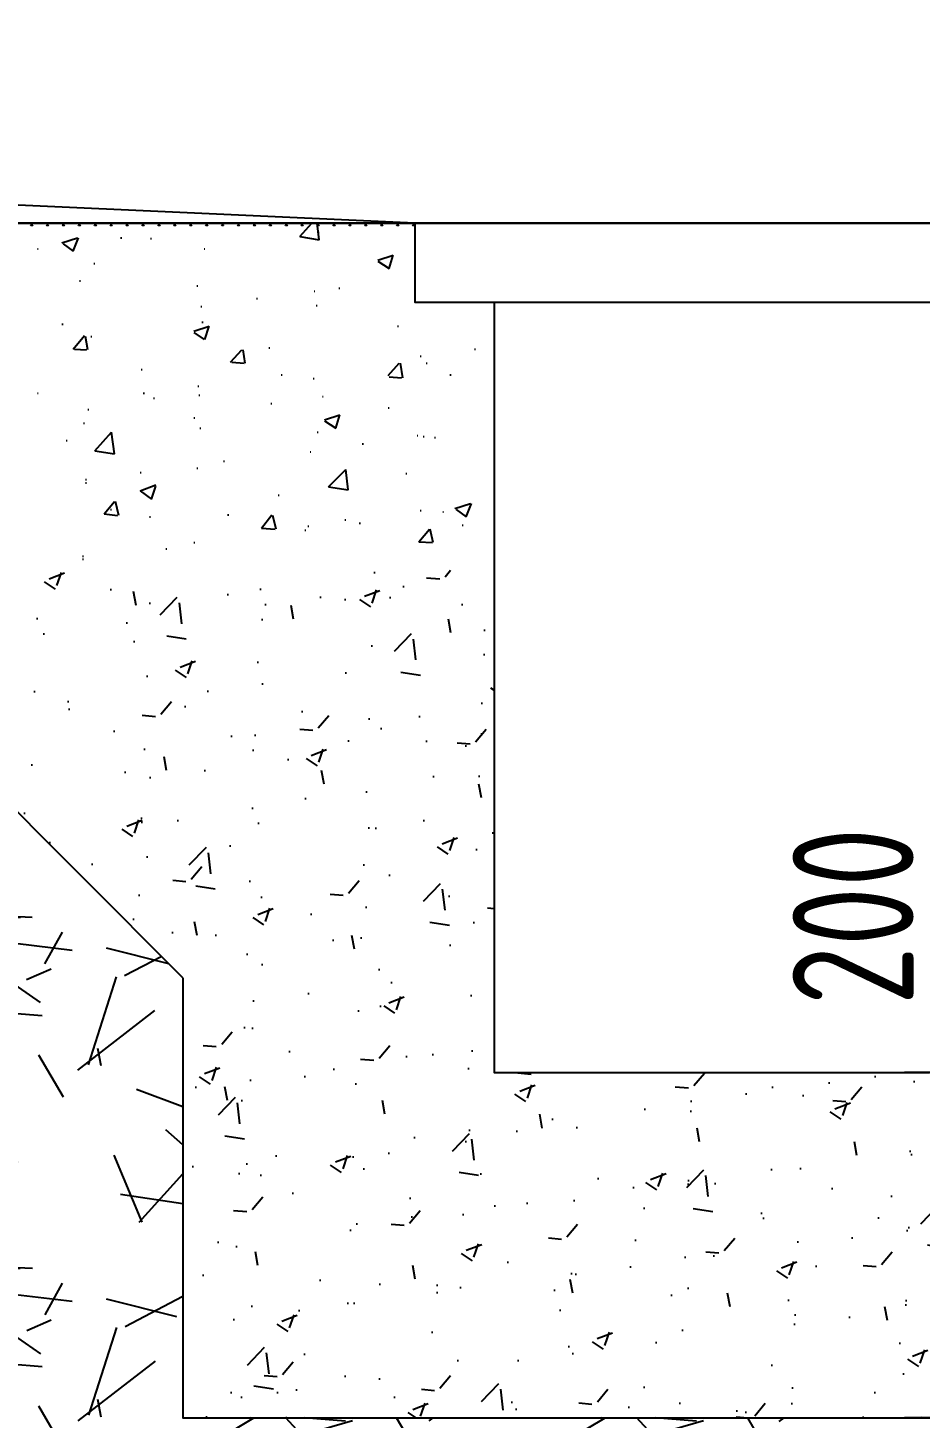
# Model space of a CAD drawing. Extents: x 2969 to 3809, y -1283 to -33.
# Drawn here: x 3610.95 to 3636.78, y -466.19 to -425.95 of the extents above; entities that cross this region are included whole.
import ezdxf

# ---------------------------------------------------------------- set-up
doc = ezdxf.new("R2010")
doc.units = 0
doc.header["$LTSCALE"] = 10
for name, color, linetype in [('GPSCOMMON', 7, 'Continuous'), ('填充', 8, 'Continuous'), ('尺寸标注', 1, 'Continuous'), ('轮廓', 7, 'Continuous')]:
    doc.layers.add(name, color=color, linetype=linetype)
doc.styles.add('GJ', font='tssdeng.shx', dxfattribs={"width": 0.75, "bigfont": 'hztxt.shx'})

msp = doc.modelspace()

# ---------------------------------------------------------------- hatches: boundary and pattern name
at = {"layer": '填充'}
h = msp.add_hatch(dxfattribs=at)
h.set_pattern_fill('AR-CONC', color=256, scale=0.025, style=0)
h.set_pattern_definition([(50, (-231452.376, -63913.6422), (4.554616725, -0.39847714), [0.47625, -5.23875]), (355, (-231452.376, -63913.6422), (-0.88107065, 4.77641607), [0.381, -4.191]), (100.451, (-231451.9964, -63913.6755), (3.67356254, 4.377917196), [0.40475, -4.45225]), (46.1842, (-231452.376, -63912.372), (6.77697602, -1.0510582), [0.714375, -7.858125]), (96.6356, (-231451.811, -63912.46), (5.93510586, 6.1856389), [0.607125, -6.678375]), (351.184, (-231452.376, -63912.372), (5.93511515, 6.18562795), [0.5715, -6.2865]), (21, (-231451.741, -63912.6897), (3.790371996, -2.556637963), [0.47625, -5.23875]), (326, (-231451.741, -63912.6897), (1.54505071, 4.60469915), [0.381, -4.191]), (71.4514, (-231451.425, -63912.903), (5.33541227, 2.04807144), [0.40475, -4.45225]), (37.5, (-231452.376, -63913.6422), (0.077215081, 2.113875972), [0, -4.1402, 0, -4.2545, 0, -4.206875]), (7.5, (-231452.376, -63913.6422), (1.670491563, 2.50451437), [0, -2.4257, 0, -4.04495, 0, -1.603375]), (327.5, (-231453.792, -63913.6422), (3.389764879, -0.1432186), [0, -1.5875, 0, -4.953, 0, -6.57225]), (317.5, (-231454.427, -63913.6422), (3.703229535, 0.635662276), [0, -2.06375, 0, -3.2893, 0, -4.66725])])
h.paths.add_polyline_path([(3649.647, -447.475), (3664.458, -447.475), (3670.292, -441.642), (3649.647, -441.642)])
h.paths.add_polyline_path([(3658.574, -454.975), (3649.647, -454.975), (3649.647, -456.179), (3624.443, -456.179), (3624.443, -441.642), (3603.643, -441.642), (3615.439, -453.437), (3615.439, -466.174), (3658.574, -466.174)])
h = msp.add_hatch(dxfattribs=at)
h.set_pattern_fill('GRAVEL', color=256, scale=0.4, style=0)
h.set_pattern_definition([(228.0128, (-231445.0607, -63903.48225), (-81.2800690636, -91.440112358), [1.366884, -135.322]), (184.9697, (-231445.97514, -63904.49825), (121.9201972247, 10.15992830155), [2.34562, -232.216]), (132.5104, (-231448.31194, -63904.70145), (101.5999260733, -111.7601091698), [1.653928, -163.7388]), (267.2737, (-231452.27434, -63907.24145), (10.1599558833, 203.1999346135), [2.13602, -211.4656]), (292.8337, (-231452.37594, -63909.37505), (-50.800144222, 121.9200693202), [2.094536, -207.3592]), (357.2737, (-231451.56314, -63911.30545), (-203.1999346135, 10.1599558833), [2.13602, -211.4656]), (37.6942, (-231449.42954, -63911.40705), (-132.08008344496, -101.59990942794), [2.824776, -279.6524]), (72.2553, (-231447.19434, -63909.67985), (71.12014226187, 223.52006482415), [2.66688, -264.0212]), (121.4296, (-231446.38154, -63907.13985), (-81.2800209411, 132.0798446399), [2.143252, -212.182]), (175.2364, (-231447.4991, -63905.31105), (111.7599122122, -10.159904651), [2.446852, -119.8956]), (222.3974, (-231449.93754, -63905.10785), (-121.92000366896, -111.75985460255), [3.164312, -313.2672]), (138.8141, (-231442.2159, -63907.343), (-71.119954697, 60.9599062285), [1.08002, -106.9224]), (171.4692, (-231443.02874, -63906.63185), (132.0797983824, -20.3200512002), [2.054728, -203.4184]), (225, (-231445.061, -63906.327), (-2e-15, -10.15999307), [1.436836, -12.93156]), (203.1986, (-231445.772, -63905.1078), (50.800171302, 20.320089097), [0.773764, -76.6024]), (291.8014, (-231446.4831, -63905.4126), (-10.160007128, 30.480019635), [1.094264, -53.6192]), (30.9638, (-231446.0767, -63906.4286), (30.479967819, 20.320015835), [1.77728, -57.4652]), (161.5651, (-231444.5527, -63905.5142), (20.320009273, -10.15998489), [1.285148, -30.8436]), (16.3895, (-231452.37594, -63905.41265), (101.6000560559, 30.4799365999), [1.800352, -178.2352]), (70.3462, (-231450.64874, -63904.90465), (-40.6398867547, -111.7598419542), [1.510396, -149.5288]), (293.1986, (-231444.5527, -63903.4822), (-20.320089097, 50.800171302), [1.54752, -75.8288]), (343.6105, (-231443.94314, -63904.90465), (-101.6000560559, 30.4799365999), [1.800352, -178.2352]), (339.444, (-231452.3759, -63911.7118), (-50.800063057, 20.319975344), [1.73614, -85.0708]), (294.7751, (-231450.7503, -63912.32145), (-50.7998816145, 111.7599481046), [1.454688, -144.0144]), (66.8014, (-231444.4511, -63913.6422), (20.320089097, 50.800171302), [1.54752, -75.8288]), (17.354, (-231443.84154, -63912.21985), (-132.0800071274, -40.6399387024), [1.703132, -168.6096]), (69.444, (-231449.4295, -63913.6422), (-20.319975344, -50.800063057), [0.868072, -85.9392]), (101.3099, (-231445.0607, -63913.6422), (-10.159949852, 40.639869844), [0.51806, -51.288]), (165.9638, (-231445.1623, -63913.1342), (30.48002142, -10.159982416), [2.094536, -39.7962]), (186.009, (-231447.19434, -63912.62625), (101.5998501777, 10.1599762742), [1.941068, -192.1656]), (303.6901, (-231446.0767, -63907.343), (-10.160003485, 20.319980397), [1.465296, -35.16712]), (353.1572, (-231445.26394, -63908.56225), (172.7200714266, -20.3200910066), [2.558228, -253.264]), (60.9454, (-231442.7239, -63908.867), (-40.6399054633, -71.1198304433), [1.046032, -103.5576]), (90, (-231442.216, -63907.953), (-10.16, 10.16), [0.6096, -9.5504]), (120.2564, (-231447.3975, -63912.32145), (40.6399138673, -71.11996413), [1.411468, -139.7356]), (48.0128, (-231448.1087, -63911.10225), (81.2800690636, 91.440112358), [2.733772, -133.9552]), (0, (-231446.28, -63909.07), (10.16, 10.16), [2.6416, -7.5184]), (325.3048, (-231443.63834, -63909.07025), (-101.5998239638, 71.120006762), [1.60644, -159.0372]), (254.0546, (-231442.3175, -63909.9846), (-10.160025919, -40.640096813), [1.479316, -72.4868]), (207.646, (-231442.72394, -63911.40705), (-193.0399321961, -101.6000638989), [2.40858, -238.45]), (175.4261, (-231444.85754, -63912.52465), (-132.080030419, 10.1599508449), [2.548116, -252.2632]), (175.4261, (-231444.85754, -63912.52465), (-132.080030419, 10.1599508449), [2.548116, -252.2632])])
h.paths.add_polyline_path([(3664.029, -454.975), (3658.574, -454.975), (3658.574, -466.174), (3615.439, -466.174), (3615.439, -453.437), (3608.658, -446.656), (3601.587, -446.656), (3610.426, -455.495), (3610.426, -471.257), (3663.509, -471.257), (3663.509, -455.495)])
h.paths.add_polyline_path([(3664.458, -447.475), (3671.529, -447.475), (3672.348, -446.656), (3665.277, -446.656)])

# ---------------------------------------------------------------- linework, layer by layer
at = {"layer": 'GPSCOMMON'}
for p, q in [((3611.09, -431.67), (3611.032, -431.67)), ((3611.048, -431.664), (3611.039, -431.648)), ((3611.054, -431.656), (3611.054, -431.633)), ((3611.061, -431.656), (3611.061, -431.627)), ((3611.068, -431.656), (3611.068, -431.633)), ((3611.081, -431.668), (3611.09, -431.652)), ((3611.551, -431.67), (3611.493, -431.67)), ((3611.508, -431.664), (3611.499, -431.648)), ((3611.515, -431.656), (3611.515, -431.633)), ((3611.522, -431.656), (3611.522, -431.627)), ((3611.529, -431.656), (3611.529, -431.633)), ((3611.541, -431.668), (3611.551, -431.652)), ((3612.011, -431.67), (3611.954, -431.67)), ((3611.969, -431.664), (3611.96, -431.648)), ((3611.975, -431.656), (3611.975, -431.633)), ((3611.982, -431.656), (3611.982, -431.627)), ((3611.99, -431.656), (3611.99, -431.633)), ((3612.002, -431.668), (3612.011, -431.652)), ((3612.472, -431.67), (3612.414, -431.67)), ((3612.43, -431.664), (3612.42, -431.648)), ((3612.436, -431.656), (3612.436, -431.633)), ((3612.443, -431.656), (3612.443, -431.627)), ((3612.45, -431.656), (3612.45, -431.633)), ((3612.463, -431.668), (3612.472, -431.652)), ((3612.932, -431.67), (3612.875, -431.67)), ((3612.89, -431.664), (3612.881, -431.648)), ((3612.896, -431.656), (3612.896, -431.633)), ((3612.904, -431.656), (3612.904, -431.627)), ((3612.911, -431.656), (3612.911, -431.633)), ((3612.923, -431.668), (3612.933, -431.652)), ((3613.393, -431.67), (3613.335, -431.67)), ((3613.351, -431.664), (3613.342, -431.648)), ((3613.357, -431.656), (3613.357, -431.633)), ((3613.364, -431.656), (3613.364, -431.627)), ((3613.371, -431.656), (3613.371, -431.633)), ((3613.384, -431.668), (3613.393, -431.652)), ((3613.854, -431.67), (3613.796, -431.67)), ((3613.812, -431.664), (3613.802, -431.648)), ((3613.818, -431.656), (3613.818, -431.633)), ((3613.825, -431.656), (3613.825, -431.627)), ((3613.832, -431.656), (3613.832, -431.633)), ((3613.845, -431.668), (3613.854, -431.652)), ((3614.314, -431.67), (3614.257, -431.67)), ((3614.272, -431.664), (3614.263, -431.648)), ((3614.278, -431.656), (3614.278, -431.633)), ((3614.285, -431.656), (3614.285, -431.627)), ((3614.293, -431.656), (3614.293, -431.633)), ((3614.305, -431.668), (3614.314, -431.652)), ((3614.775, -431.67), (3614.717, -431.67)), ((3614.733, -431.664), (3614.724, -431.648)), ((3614.739, -431.656), (3614.739, -431.633)), ((3614.746, -431.656), (3614.746, -431.627)), ((3614.753, -431.656), (3614.753, -431.633)), ((3614.766, -431.668), (3614.775, -431.652)), ((3615.235, -431.67), (3615.178, -431.67)), ((3615.193, -431.664), (3615.184, -431.648)), ((3615.199, -431.656), (3615.199, -431.633)), ((3615.207, -431.656), (3615.207, -431.627)), ((3615.214, -431.656), (3615.214, -431.633)), ((3615.226, -431.668), (3615.236, -431.652)), ((3615.696, -431.67), (3615.638, -431.67)), ((3615.654, -431.664), (3615.645, -431.648)), ((3615.66, -431.656), (3615.66, -431.633)), ((3615.667, -431.656), (3615.667, -431.627)), ((3615.674, -431.656), (3615.674, -431.633)), ((3615.687, -431.668), (3615.696, -431.652)), ((3616.157, -431.67), (3616.099, -431.67)), ((3616.115, -431.664), (3616.105, -431.648)), ((3616.121, -431.656), (3616.121, -431.633)), ((3616.128, -431.656), (3616.128, -431.627)), ((3616.135, -431.656), (3616.135, -431.633)), ((3616.148, -431.668), (3616.157, -431.652)), ((3616.617, -431.67), (3616.56, -431.67)), ((3616.575, -431.664), (3616.566, -431.648)), ((3616.581, -431.656), (3616.581, -431.633)), ((3616.588, -431.656), (3616.588, -431.627)), ((3616.596, -431.656), (3616.596, -431.633)), ((3616.608, -431.668), (3616.617, -431.652)), ((3617.078, -431.67), (3617.02, -431.67)), ((3617.036, -431.664), (3617.027, -431.648)), ((3617.042, -431.656), (3617.042, -431.633)), ((3617.049, -431.656), (3617.049, -431.627)), ((3617.056, -431.656), (3617.056, -431.633)), ((3617.069, -431.668), (3617.078, -431.652)), ((3617.538, -431.67), (3617.481, -431.67)), ((3617.496, -431.664), (3617.487, -431.648)), ((3617.502, -431.656), (3617.502, -431.633)), ((3617.51, -431.656), (3617.51, -431.627)), ((3617.517, -431.656), (3617.517, -431.633)), ((3617.529, -431.668), (3617.539, -431.652)), ((3617.999, -431.67), (3617.941, -431.67)), ((3617.957, -431.664), (3617.948, -431.648)), ((3617.963, -431.656), (3617.963, -431.633)), ((3617.97, -431.656), (3617.97, -431.627)), ((3617.977, -431.656), (3617.977, -431.633)), ((3617.99, -431.668), (3617.999, -431.652)), ((3618.46, -431.67), (3618.402, -431.67)), ((3618.418, -431.664), (3618.408, -431.648)), ((3618.424, -431.656), (3618.424, -431.633)), ((3618.431, -431.656), (3618.431, -431.627)), ((3618.438, -431.656), (3618.438, -431.633)), ((3618.451, -431.668), (3618.46, -431.652)), ((3618.92, -431.67), (3618.863, -431.67)), ((3618.878, -431.664), (3618.869, -431.648)), ((3618.884, -431.656), (3618.884, -431.633)), ((3618.891, -431.656), (3618.891, -431.627)), ((3618.899, -431.656), (3618.899, -431.633)), ((3618.911, -431.668), (3618.92, -431.652)), ((3619.381, -431.67), (3619.323, -431.67)), ((3619.339, -431.664), (3619.33, -431.648)), ((3619.345, -431.656), (3619.345, -431.633)), ((3619.352, -431.656), (3619.352, -431.627)), ((3619.359, -431.656), (3619.359, -431.633)), ((3619.372, -431.668), (3619.381, -431.652)), ((3619.841, -431.67), (3619.784, -431.67)), ((3619.799, -431.664), (3619.79, -431.648)), ((3619.806, -431.656), (3619.806, -431.633)), ((3619.813, -431.656), (3619.813, -431.627)), ((3619.82, -431.656), (3619.82, -431.633)), ((3619.832, -431.668), (3619.842, -431.652)), ((3620.302, -431.67), (3620.245, -431.67)), ((3620.26, -431.664), (3620.251, -431.648)), ((3620.266, -431.656), (3620.266, -431.633)), ((3620.273, -431.656), (3620.273, -431.627)), ((3620.281, -431.656), (3620.281, -431.633)), ((3620.293, -431.668), (3620.302, -431.652)), ((3620.763, -431.67), (3620.705, -431.67)), ((3620.721, -431.664), (3620.711, -431.648)), ((3620.727, -431.656), (3620.727, -431.633)), ((3620.734, -431.656), (3620.734, -431.627)), ((3620.741, -431.656), (3620.741, -431.633)), ((3620.754, -431.668), (3620.763, -431.652)), ((3621.223, -431.67), (3621.166, -431.67)), ((3621.181, -431.664), (3621.172, -431.648)), ((3621.187, -431.656), (3621.187, -431.633)), ((3621.195, -431.656), (3621.195, -431.627)), ((3621.202, -431.656), (3621.202, -431.633)), ((3621.214, -431.668), (3621.223, -431.652)), ((3621.684, -431.67), (3621.626, -431.67)), ((3621.642, -431.664), (3621.633, -431.648)), ((3621.648, -431.656), (3621.648, -431.633)), ((3621.655, -431.656), (3621.655, -431.632)), ((3621.662, -431.656), (3621.662, -431.633)), ((3621.675, -431.668), (3621.684, -431.652)), ((3622.145, -431.67), (3622.087, -431.67)), ((3622.102, -431.664), (3622.093, -431.648)), ((3622.109, -431.656), (3622.109, -431.64)), ((3622.116, -431.656), (3622.116, -431.64)), ((3622.123, -431.656), (3622.123, -431.641)), ((3622.135, -431.668), (3622.145, -431.652))]:
    msp.add_line(p, q, dxfattribs=at)
at = {"layer": '填充'}
for points in [[(3618.817, -431.985), (3619.172, -431.604)], [(3619.383, -432.083), (3619.321, -431.604)], [(3611.934, -432.17), (3612.388, -432.022)], [(3612.261, -432.41), (3612.413, -432.022)], [(3613.635, -432.022), (3613.668, -432.022)], [(3614.502, -432.047), (3614.527, -432.047)], [(3618.817, -431.985), (3619.383, -432.083)], [(3619.357, -431.869), (3619.383, -431.869)], [(3611.227, -432.348), (3611.253, -432.348)], [(3611.971, -432.196), (3612.261, -432.41)], [(3616.05, -432.348), (3616.076, -432.348)], [(3621.083, -432.675), (3621.526, -432.526)], [(3621.41, -432.914), (3621.526, -432.526)], [(3612.863, -432.765), (3612.892, -432.765)], [(3621.083, -432.7), (3621.41, -432.914)], [(3612.449, -433.27), (3612.475, -433.27)], [(3615.836, -433.418), (3615.873, -433.418)], [(3619.234, -433.571), (3619.259, -433.571)], [(3619.948, -433.48), (3619.977, -433.48)], [(3615.959, -434.014), (3615.985, -434.014)], [(3617.57, -433.781), (3617.595, -433.781)], [(3619.296, -433.984), (3619.321, -433.984)], [(3611.934, -434.525), (3611.971, -434.525)], [(3615.749, -434.728), (3616.199, -434.579)], [(3615.985, -434.463), (3616.021, -434.463)], [(3616.076, -434.968), (3616.199, -434.579)], [(3621.649, -434.579), (3621.674, -434.579)], [(3612.261, -435.244), (3612.591, -434.852)], [(3612.688, -435.269), (3612.623, -434.881)], [(3612.776, -434.881), (3612.801, -434.881)], [(3615.749, -434.765), (3616.05, -434.968)], [(3612.297, -435.244), (3612.652, -435.269)], [(3616.819, -435.624), (3617.145, -435.269)], [(3617.243, -435.657), (3617.182, -435.269)], [(3617.925, -435.207), (3617.95, -435.207)], [(3623.879, -435.244), (3623.905, -435.244)], [(3616.855, -435.624), (3617.207, -435.657)], [(3621.374, -436.013), (3621.7, -435.657)], [(3621.798, -436.074), (3621.736, -435.657)], [(3622.302, -435.447), (3622.331, -435.447)], [(3622.48, -435.657), (3622.505, -435.657)], [(3614.233, -435.835), (3614.262, -435.835)], [(3618.277, -435.987), (3618.313, -435.987)], [(3619.205, -436.1), (3619.234, -436.1)], [(3621.41, -436.049), (3621.765, -436.074)], [(3623.161, -435.987), (3623.198, -435.987)], [(3611.227, -436.517), (3611.253, -436.517)], [(3614.288, -436.517), (3614.324, -436.517)], [(3615.873, -436.314), (3615.898, -436.314)], [(3615.898, -436.579), (3615.923, -436.579)], [(3614.589, -436.666), (3614.614, -436.666)], [(3617.986, -436.818), (3618.012, -436.818)], [(3619.473, -436.615), (3619.499, -436.615)], [(3621.374, -436.942), (3621.41, -436.942)], [(3612.562, -437.384), (3612.591, -437.384)], [(3612.688, -436.996), (3612.714, -436.996)], [(3615.749, -437.235), (3615.782, -437.235)], [(3619.535, -437.297), (3619.977, -437.145)], [(3619.535, -437.323), (3619.861, -437.533)], [(3619.861, -437.533), (3619.977, -437.145)], [(3612.892, -438.189), (3613.367, -437.649)], [(3613.457, -438.277), (3613.367, -437.649)], [(3615.923, -437.533), (3615.959, -437.533)], [(3619.321, -437.649), (3619.357, -437.649)], [(3622.215, -437.747), (3622.24, -437.747)], [(3622.392, -437.772), (3622.418, -437.772)], [(3612.058, -437.888), (3612.087, -437.888)], [(3612.892, -438.189), (3613.457, -438.277)], [(3620.63, -437.986), (3620.666, -437.986)], [(3622.719, -437.801), (3622.744, -437.801)], [(3616.616, -438.491), (3616.641, -438.491)], [(3619.118, -438.215), (3619.143, -438.215)], [(3614.201, -438.817), (3614.233, -438.817)], [(3615.836, -438.694), (3615.873, -438.694)], [(3619.647, -439.235), (3620.155, -438.73)], [(3620.217, -439.322), (3620.155, -438.73)], [(3621.888, -438.846), (3621.914, -438.846)], [(3612.623, -439.02), (3612.652, -439.02)], [(3612.623, -439.118), (3612.652, -439.118)], [(3614.201, -439.351), (3614.65, -439.173)], [(3614.201, -439.351), (3614.527, -439.586)], [(3614.527, -439.586), (3614.65, -439.209)], [(3619.647, -439.235), (3620.217, -439.322)], [(3613.156, -440.015), (3613.457, -439.652)], [(3613.581, -440.065), (3613.483, -439.652)], [(3618.19, -439.474), (3618.226, -439.474)], [(3623.31, -439.862), (3623.763, -439.713)], [(3623.64, -440.102), (3623.789, -439.713)], [(3613.156, -440.015), (3613.544, -440.065)], [(3613.341, -439.888), (3613.367, -439.888)], [(3614.473, -440.102), (3614.502, -440.102)], [(3616.728, -440.04), (3616.765, -440.04)], [(3617.711, -440.428), (3618.012, -440.04)], [(3618.135, -440.457), (3618.037, -440.065)], [(3620.126, -440.189), (3620.155, -440.189)], [(3622.302, -439.917), (3622.331, -439.917)], [(3622.958, -439.953), (3622.984, -439.953)], [(3623.346, -439.888), (3623.64, -440.102)], [(3617.711, -440.428), (3618.103, -440.457)], [(3618.969, -440.483), (3618.995, -440.483)], [(3619.056, -440.367), (3619.082, -440.367)], [(3620.543, -440.279), (3620.579, -440.279)], [(3622.269, -440.82), (3622.57, -440.457)], [(3622.683, -440.846), (3622.596, -440.457)], [(3623.524, -440.341), (3623.549, -440.341)], [(3615.749, -440.846), (3615.782, -440.846)], [(3622.269, -440.82), (3622.657, -440.846)], [(3612.536, -441.234), (3612.562, -441.234)], [(3612.536, -441.324), (3612.562, -441.324)], [(3614.944, -441.023), (3614.977, -441.023)]]:
    msp.add_lwpolyline(points, dxfattribs=at)
at = {"layer": '尺寸标注'}
for points in [[(3641.405, -456.179), (3636.326, -456.179)], [(3641.796, -466.174), (3636.326, -466.174)]]:
    msp.add_lwpolyline(points, dxfattribs=at)
at = {"layer": '轮廓'}
msp.add_line((3622.151, -431.604), (3498.269, -425.947), dxfattribs=at)
for points in [[(3785.625, -431.604), (3488.243, -431.604)], [(3586.727, -431.604), (3687.14, -431.604)], [(3622.151, -431.604), (3622.151, -433.891), (3651.939, -433.891), (3651.939, -431.604)], [(3624.443, -433.891), (3624.443, -456.179), (3637.045, -456.179)], [(3615.439, -453.437), (3603.643, -441.625)], [(3615.439, -453.437), (3615.439, -466.174), (3658.574, -466.174), (3658.574, -454.975)]]:
    msp.add_lwpolyline(points, dxfattribs=at)

# ---------------------------------------------------------------- texts
at = {"layer": '尺寸标注', "style": 'GJ', "width": 0.75}
msp.add_text('200', height=3.5, rotation=90, dxfattribs=at).set_placement((3636.584, -454.236))

doc.saveas('drawing.dxf')
